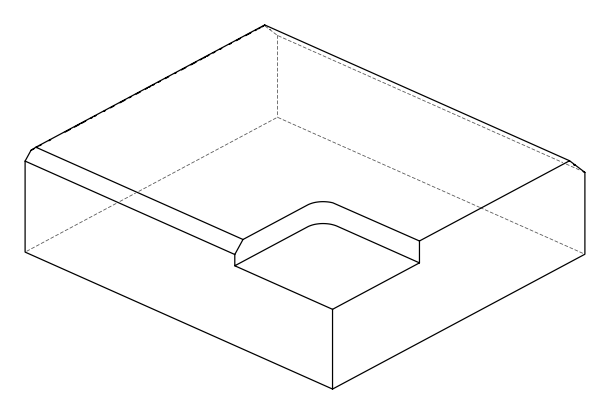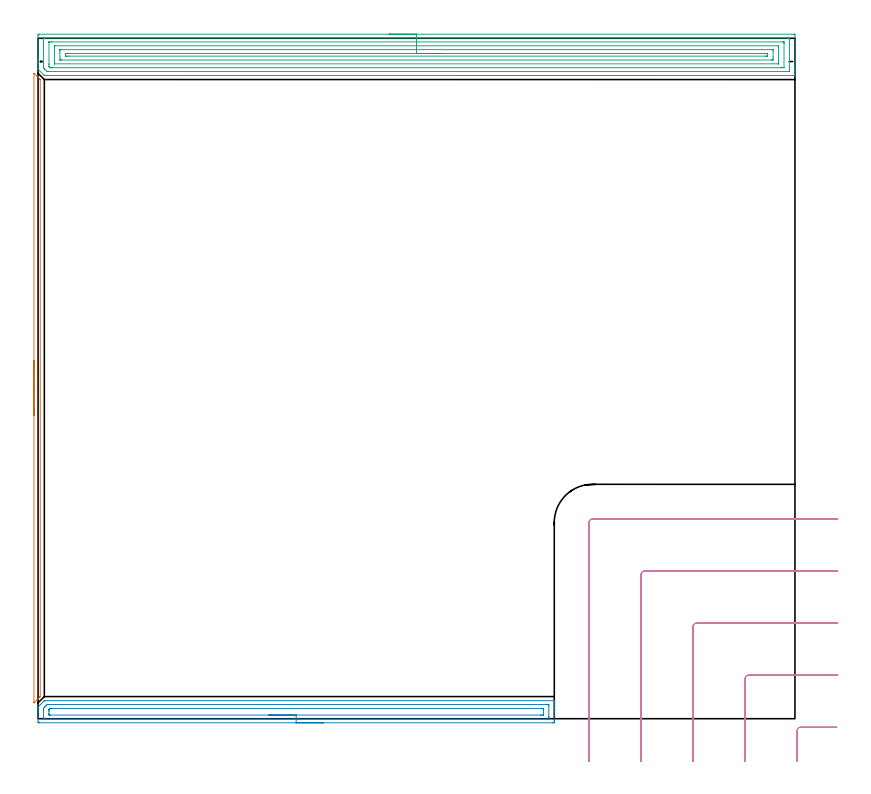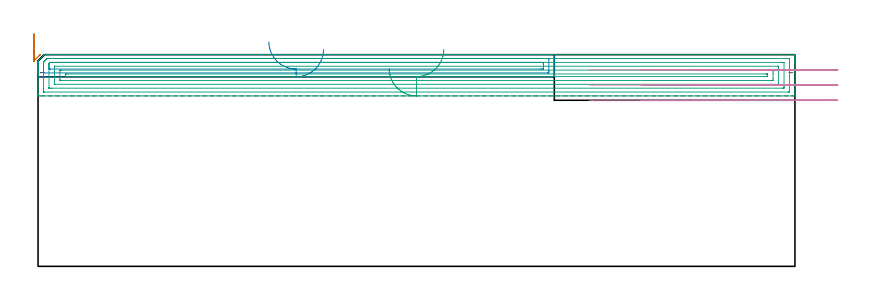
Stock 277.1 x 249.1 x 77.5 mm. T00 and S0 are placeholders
(PLAN: 4 operations, 1 tool changes, 23.7 min)
(1 AREA_MILL | FG_CHAMFER_SURFACE | UGT0205_001 | 1.98 min | 620 mm3)
(2 AREA_MILL_1 | FG_CHAMFER_SURFACE_1 | UGT0205_001 | 4.75 min | 6360 mm3)
(3 AREA_MILL_2 | FG_CHAMFER_SURFACE_2 | UGT0205_001 | 13.52 min | 31586 mm3)
(4 MILL_CORNER_NOTCH_RECTANGULAR | CORNER_NOTCH_RECTANGULAR | UGT0201_109 | Follow Part, ap 6.35, ae 75% | 3.44 min | 125380 mm3)
(TOOL UGT0205_001 | Chamfer Mill 20 x 3 x 45 deg. | D20 FL50 Z2)
(TOOL UGT0201_109 | End Mill 25.4 mm | D25.4 FL25 Z2)
(OP 1 AREA_MILL)
G17 G21 G94 G90
T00 M6
G54
G17 G0 G90 X-1.5 Y111.05 S1061 M3
G43 Z87.5 H0
Z85.2
G94 G1 Y111.088 Z84.328 F250.
Y111.202 Z83.464
Y111.391 Z82.612
Y111.653 Z81.78
Y111.987 Z80.974
Y112.39 Z80.2
Y112.858 Z79.464
Y113.389 Z78.772
Y113.979 Z78.129
Y114.622 Z77.54
Y115.314 Z77.008
Y116.05 Z76.54
Y116.824 Z76.137
Y117.63 Z75.803
Y118.462 Z75.541
Y119.313 Z75.352
Y120.178 Z75.238
Y121.05 Z75.2
Y236.209
X-1.496 Y236.286 Z75.202
X-1.473 Y236.274 Z75.224
X0.652 Y234.148 Z77.351
X0.769 Y234.029 Z77.465
X0.796 Y233.995 Z77.49
X0.8 Y233.914 Z77.5
Y8.184
X0.803 Y8.113 Z77.496
X0.769 Y8.071 Z77.465
X0.653 Y7.952 Z77.352
X-1.474 Y5.825 Z75.223
X-1.496 Y5.813 Z75.201
X-1.499 Y5.812 Z75.199
X-1.5 Y5.956 Z75.2
Y121.05
Y121.921 Z75.238
Y122.786 Z75.352
Y123.638 Z75.541
Y124.47 Z75.803
Y125.276 Z76.137
Y126.05 Z76.54
Y126.786 Z77.008
Y127.478 Z77.54
Y128.121 Z78.129
Y128.71 Z78.772
Y129.241 Z79.464
Y129.71 Z80.2
Y130.113 Z80.974
Y130.447 Z81.78
Y130.709 Z82.612
Y130.898 Z83.464
Y131.012 Z84.328
Y131.05 Z85.2
G0 Z87.5
M5
M2
(OP 2 AREA_MILL_1)
G17 G21 G94 G90
T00 M6
G54
G17 G0 G90 X104.5 Y-1.5 S1061 M3
G43 Z87.5 H0
Z79.4
G94 G1 X104.462 Z78.529 F250.
X104.348 Z77.664
X104.159 Z76.812
X103.897 Z75.98
X103.563 Z75.174
X103.16 Z74.4
X102.692 Z73.664
X102.16 Z72.972
X101.571 Z72.329
X100.928 Z71.74
X100.236 Z71.209
X99.5 Z70.74
X98.726 Z70.337
X97.92 Z70.003
X97.088 Z69.741
X96.237 Z69.552
X95.372 Z69.438
X94.5 Z69.4
X0.627
X0.12 Y-1.494 Z69.403
X0.009 Y-1.491 Z69.406
X0. Y-0.992 Z69.904
Y0.779 Z71.674
Y2.193 Z73.089
Y2.55 Z73.446
Y3.265 Z74.165
Y3.606 Z74.506
X0.01 Y4.302 Z75.201
X0.026 Y4.321 Z75.22
X0.18 Y4.482 Z75.379
X0.906 Y5.207 Z76.106
X2.234 Y6.535 Z77.434
X2.253 Y6.553 Z77.452
X2.312 Y6.603 Z77.496
X2.412 Y6.6 Z77.5
X188.82
X188.99 Y6.597 Z77.488
X188.992 Y6.575 Z77.466
X189. Y6.19 Z77.09
Y5.921 Z76.821
Y5.207 Z76.102
Y3.964 Z74.861
Y2.552 Z73.448
Y-0.728 Z70.169
X188.997 Y-0.992 Z69.905
X188.991 Y-1.492 Z69.406
X188.88 Y-1.495 Z69.403
X188.373 Y-1.5 Z69.4
X94.5
Y-0.086 Z70.814
X2.394 Y-0.085 Z70.815
X2.01 Y-0.07 Z70.83
X2.006 Y0.047 Z70.947
X2.001 Y0.304 Z71.204
Y2.961 Z73.861
X2.003 Y3.436 Z74.336
X2.006 Y3.841 Z74.741
X2.471 Y4.321 Z75.221
X2.889 Y4.738 Z75.638
X3.31 Y5.154 Z76.054
X3.339 Y5.177 Z76.077
X4.204 Y5.186 Z76.086
X4.225
X186.606 Y5.185 Z76.085
X186.99 Y5.17 Z76.07
X186.993 Y5.053 Z75.953
X186.999 Y4.796 Z75.696
Y0.779 Z71.679
X186.998 Y0.37 Z71.27
X186.99 Y-0.043 Z70.857
X186.985 Y-0.08 Z70.82
X186.965 Y-0.081 Z70.819
X186.912 Y-0.084 Z70.816
X186.803 Y-0.085 Z70.815
X186.585 Y-0.086 Z70.814
X94.5
Y1.329 Z72.229
X4.542
X4.204 Y1.331 Z72.231
X4.091 Y1.333 Z72.233
X4.01 Y1.335 Z72.235
X4.006 Y1.463 Z72.363
X4.002 Y1.665 Z72.565
X4. Y1.866 Z72.766
Y2.752 Z73.652
X4.001 Y3.094 Z73.994
X4.003 Y3.265 Z74.165
X4.006 Y3.35 Z74.25
X4.01 Y3.391 Z74.291
X4.046 Y3.436 Z74.336
X4.121 Y3.518 Z74.418
X4.204 Y3.602 Z74.502
X4.356 Y3.744 Z74.644
X4.382 Y3.765 Z74.665
X4.412 Y3.767 Z74.667
X4.481 Y3.769 Z74.669
X4.759 Y3.771 Z74.671
X184.458
X184.796 Y3.769 Z74.669
X184.909 Y3.767 Z74.667
X184.99 Y3.765 Z74.665
X184.994 Y3.637 Z74.537
X184.998 Y3.436 Z74.336
X185. Y3.234 Z74.134
X184.999 Y1.464 Z72.364
X184.995 Y1.396 Z72.296
X184.99 Y1.344 Z72.244
X184.981 Y1.335 Z72.235
X184.965 Y1.334 Z72.234
X184.796 Y1.331 Z72.231
X184.241 Y1.329 Z72.229
X183.902
X94.5
X93.628 Z72.267
X92.764 Z72.38
X91.912 Z72.569
X91.08 Z72.832
X90.274 Z73.165
X89.5 Z73.568
X88.764 Z74.037
X88.072 Z74.568
X87.429 Z75.157
X86.84 Z75.801
X86.309 Z76.493
X85.84 Z77.229
X85.437 Z78.002
X85.103 Z78.808
X84.841 Z79.64
X84.652 Z80.492
X84.538 Z81.357
X84.5 Z82.229
G0 Z87.5
M5
M2
(OP 3 AREA_MILL_2)
G17 G21 G94 G90
T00 M6
G54
G17 G0 G90 X128.55 Y250.6 S1061 M3
G43 Z87.5 H0
Z72.4
G94 G1 X128.588 Z71.528 F250.
X128.702 Z70.664
X128.891 Z69.812
X129.153 Z68.98
X129.487 Z68.174
X129.89 Z67.4
X130.358 Z66.664
X130.89 Z65.972
X131.479 Z65.329
X132.122 Z64.74
X132.814 Z64.208
X133.55 Z63.74
X134.324 Z63.337
X135.13 Z63.003
X135.962 Z62.741
X136.813 Z62.552
X137.678 Z62.438
X138.55 Z62.4
X276.489
X276.9 Y250.596 Z62.402
X277.09 Y250.592 Z62.406
X277.1 Y250.398 Z62.599
Y238.632 Z74.362
Y238.073 Z74.924
Y237.749 Z75.248
Y237.19 Z75.806
Y236.865 Z76.13
Y236.215 Z76.784
Y235.854 Z77.146
Y235.514 Z77.476
X277.092 Y235.502 Z77.488
X276.936 Y235.5 Z77.5
X2.396
X2.305 Y235.505 Z77.49
X2.268 Y235.534 Z77.462
X2.151 Y235.648 Z77.351
X0.164 Y237.635 Z75.363
X0.055 Y237.749 Z75.251
X0.01 Y237.797 Z75.203
X0. Y238.398 Z74.601
Y239.84 Z73.156
Y240.399 Z72.597
Y240.724 Z72.273
Y241.283 Z71.712
Y241.887 Z71.108
Y249.515 Z63.482
X0.004 Y250.119 Z62.879
X0.009 Y250.592 Z62.406
X0.129 Y250.595 Z62.403
X0.61 Y250.6 Z62.4
X138.55
Y249.186 Z63.814
X274.704 Y249.185 Z63.815
X274.755
X275.09 Y249.178 Z63.822
X275.094 Y249.071 Z63.929
X275.099 Y248.845 Z64.155
X275.1 Y243.1 Z69.9
X275.098 Y237.358 Z75.642
X275.091 Y236.965 Z76.035
X275.089 Y236.92 Z76.08
X275.071 Y236.919 Z76.081
X275.02 Y236.916 Z76.084
X274.915 Y236.915 Z76.085
X274.704 Y236.914 Z76.086
X3.71 Y236.915 Z76.085
X3.5 Y236.916 Z76.084
X3.395 Y236.919 Z76.081
X3.347 Y236.921 Z76.079
X3.289 Y236.97 Z76.03
X2.502 Y237.749 Z75.251
X2.396 Y237.855 Z75.145
X2.015 Y238.247 Z74.753
X2.007 Y238.632 Z74.368
X2.001 Y239.023 Z73.977
X2. Y247.86 Z65.14
Y248.352 Z64.648
X2.001 Y248.742 Z64.258
X2.009 Y249.135 Z63.865
X2.011 Y249.18 Z63.82
X2.028 Y249.181 Z63.819
X2.08 Y249.184 Z63.816
X2.185 Y249.185 Z63.815
X2.396 Y249.186 Z63.814
X138.55
Y247.772 Z65.228
X272.612 Y247.771 Z65.229
X272.918 Y247.768 Z65.232
X273.02 Y247.765 Z65.235
X273.09 Y247.761 Z65.239
X273.094 Y247.648 Z65.352
X273.098 Y247.468 Z65.532
X273.1 Y247.288 Z65.712
X273.099 Y238.453 Z74.547
X273.095 Y238.392 Z74.608
X273.09 Y238.346 Z74.654
X273.084 Y238.335 Z74.665
X273.07 Y238.334 Z74.666
X272.918 Y238.331 Z74.669
X272.332 Y238.329 Z74.671
X272.025 Y238.328 Z74.672
X5.074 Y238.329 Z74.671
X4.486 Y238.331 Z74.669
X4.413 Y238.333 Z74.667
X4.379 Y238.335 Z74.665
X4.305 Y238.404 Z74.596
X4.182 Y238.521 Z74.479
X4.078 Y238.632 Z74.368
X4.01 Y238.724 Z74.276
X4.004 Y238.808 Z74.192
X4. Y239.516 Z73.484
Y239.695 Z73.305
X4.001 Y247.647 Z65.353
X4.005 Y247.708 Z65.292
X4.01 Y247.754 Z65.246
X4.016 Y247.765 Z65.235
X4.029 Y247.766 Z65.234
X4.182 Y247.769 Z65.231
X4.768 Y247.771 Z65.229
X5.074
X138.55 Y247.772 Z65.228
Y246.357 Z66.643
X270.986
X271.038 Y246.356 Z66.644
X271.074 Y246.353 Z66.647
X271.089 Y246.351 Z66.649
X271.091 Y246.333 Z66.667
X271.096 Y246.133 Z66.867
X271.1 Y245.733 Z67.267
Y240.399 Z72.601
X271.094 Y239.974 Z73.026
X271.09 Y239.762 Z73.238
X271.082 Y239.749 Z73.251
X271.056 Y239.747 Z73.253
X270.998 Y239.744 Z73.256
X270.903 Y239.743 Z73.257
X6.114
X6.062 Y239.744 Z73.256
X6.026 Y239.747 Z73.253
X6.011 Y239.749 Z73.251
X6.009 Y239.767 Z73.233
X6.004 Y239.967 Z73.033
X6. Y240.367 Z72.633
Y245.701 Z67.299
X6.006 Y246.126 Z66.874
X6.01 Y246.338 Z66.662
X6.018 Y246.351 Z66.649
X6.044 Y246.353 Z66.647
X6.102 Y246.356 Z66.644
X6.197 Y246.357 Z66.643
X138.55
Y244.943 Z68.057
X268.581
X268.836 Y244.94 Z68.06
X269.005 Y244.936 Z68.064
X269.091 Y244.929 Z68.071
X269.093 Y244.908 Z68.092
X269.096 Y244.817 Z68.183
X269.1 Y244.178 Z68.822
Y242.411 Z70.589
Y241.528 Z71.472
X269.097 Y241.283 Z71.717
X269.094 Y241.203 Z71.797
X269.091 Y241.17 Z71.83
X268.963 Y241.164 Z71.836
X268.709 Y241.159 Z71.841
X268.581 Y241.157 Z71.843
X8.518
X8.264 Y241.16 Z71.84
X8.095 Y241.164 Z71.836
X8.009 Y241.171 Z71.829
X8.007 Y241.192 Z71.808
X8.003 Y241.283 Z71.717
X8. Y241.922 Z71.078
Y243.689 Z69.311
Y244.572 Z68.428
X8.003 Y244.817 Z68.183
X8.006 Y244.897 Z68.103
X8.009 Y244.93 Z68.07
X8.137 Y244.936 Z68.064
X8.391 Y244.941 Z68.059
X8.519 Y244.943 Z68.057
X138.55
Y243.529 Z69.471
X266.185
X266.669 Y243.527 Z69.473
X267.082 Y243.524 Z69.476
X267.09 Y243.521 Z69.479
X267.096 Y243.51 Z69.49
Y243.05 Z69.95
X267.091 Y242.632 Z70.368
X267.083 Y242.578 Z70.422
X267.031 Y242.576 Z70.424
X266.91 Y242.573 Z70.427
X266.669 Y242.572 Z70.428
X266.26 Y242.571 Z70.429
X10.915
X10.431 Y242.573 Z70.427
X10.018 Y242.576 Z70.424
X10.01 Y242.579 Z70.421
X10.003 Y242.59 Z70.41
X10.004 Y243.05 Z69.95
X10.009 Y243.468 Z69.532
X10.017 Y243.522 Z69.478
X10.069 Y243.524 Z69.476
X10.189 Y243.527 Z69.473
X10.431 Y243.528 Z69.472
X10.84 Y243.529 Z69.471
X138.55
X139.422 Z69.509
X140.286 Z69.623
X141.138 Z69.812
X141.97 Z70.074
X142.776 Z70.408
X143.55 Z70.811
X144.286 Z71.28
X144.978 Z71.811
X145.621 Z72.4
X146.21 Z73.043
X146.741 Z73.735
X147.21 Z74.471
X147.613 Z75.245
X147.947 Z76.051
X148.209 Z76.883
X148.398 Z77.735
X148.512 Z78.6
X148.55 Z79.471
G0 Z87.5
M5
M2
(OP 4 MILL_CORNER_NOTCH_RECTANGULAR)
G17 G21 G94 G90
T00 M6
G54
G17 G0 G90 X292.416 Y-3.1 S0 M3
G43 Z87.5 H0
Z71.933
G94 G1 X289.416 F250.
X279.164 F500.
G3 X277.9 Y-4.364 R1.27
G1 Y-12.675
Y-15.675 F250.
G0 Z87.5
X292.8 Y15.95
Z71.933
G1 X289.8
X260.114 F500.
G3 X258.85 Y14.686 R1.27
G1 Y-12.7
Y-15.7 F250.
G0 Z87.5
X292.8 Y35.
Z71.933
G1 X289.8
X241.065 F500.
G3 X239.8 Y33.735 R1.27
G1 Y-12.7
Y-15.7 F250.
G0 Z87.5
X292.8 Y54.05
Z71.933
G1 X289.8
X222.015 F500.
G3 X220.75 Y52.785 R1.27
G1 Y-12.7
Y-15.7 F250.
G0 Z87.5
X292.8 Y73.1
Z71.933
G1 X289.8
X202.965 F500.
G3 X201.7 Y71.835 R1.27
G1 Y-12.7
Y-15.7 F250.
G0 Z87.5
X292.416 Y-3.1
Z66.367
G1 X289.416
X279.164 F500.
G3 X277.9 Y-4.364 R1.27
G1 Y-12.675
Y-15.675 F250.
G0 Z87.5
X292.8 Y15.95
Z66.367
G1 X289.8
X260.114 F500.
G3 X258.85 Y14.686 R1.27
G1 Y-12.7
Y-15.7 F250.
G0 Z87.5
X292.8 Y35.
Z66.367
G1 X289.8
X241.065 F500.
G3 X239.8 Y33.735 R1.27
G1 Y-12.7
Y-15.7 F250.
G0 Z87.5
X292.8 Y54.05
Z66.367
G1 X289.8
X222.015 F500.
G3 X220.75 Y52.785 R1.27
G1 Y-12.7
Y-15.7 F250.
G0 Z87.5
X292.8 Y73.1
Z66.367
G1 X289.8
X202.965 F500.
G3 X201.7 Y71.835 R1.27
G1 Y-12.7
Y-15.7 F250.
G0 Z87.5
X292.416 Y-3.1
Z60.8
G1 X289.416
X279.164 F500.
G3 X277.9 Y-4.364 R1.27
G1 Y-12.675
Y-15.675 F250.
G0 Z87.5
X292.8 Y15.95
Z60.8
G1 X289.8
X260.114 F500.
G3 X258.85 Y14.686 R1.27
G1 Y-12.7
Y-15.7 F250.
G0 Z87.5
X292.8 Y35.
Z60.8
G1 X289.8
X241.065 F500.
G3 X239.8 Y33.735 R1.27
G1 Y-12.7
Y-15.7 F250.
G0 Z87.5
X292.8 Y54.05
Z60.8
G1 X289.8
X222.015 F500.
G3 X220.75 Y52.785 R1.27
G1 Y-12.7
Y-15.7 F250.
G0 Z87.5
X292.8 Y73.1
Z60.8
G1 X289.8
X202.965 F500.
G3 X201.7 Y71.835 R1.27
G1 Y-12.7
Y-15.7 F250.
G0 Z87.5
M5
M2
